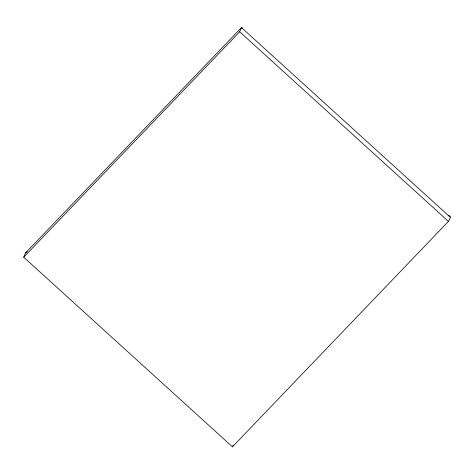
<?xml version="1.0" encoding="UTF-8"?>
<svg xmlns="http://www.w3.org/2000/svg" width="474" height="474" viewBox="0 0 474 474"><rect width="100%" height="100%" fill="white"/><g stroke="black" fill="none" stroke-linecap="round" stroke-linejoin="round"><path stroke-width="0.71" d="M27.231 251.641L25.584 252.826L23.7 257.198L232.456 446.828L448.434 221.399C450.282 218.804 451.592 216.067 448.203 215.196M23.7 257.198L239.678 31.776L241.74 27.196L242.593 28.695M232.456 446.828L233.226 445.027M25.495 252.998L241.473 27.569L450.229 217.193M239.678 31.776L448.434 221.399"/></g></svg>
